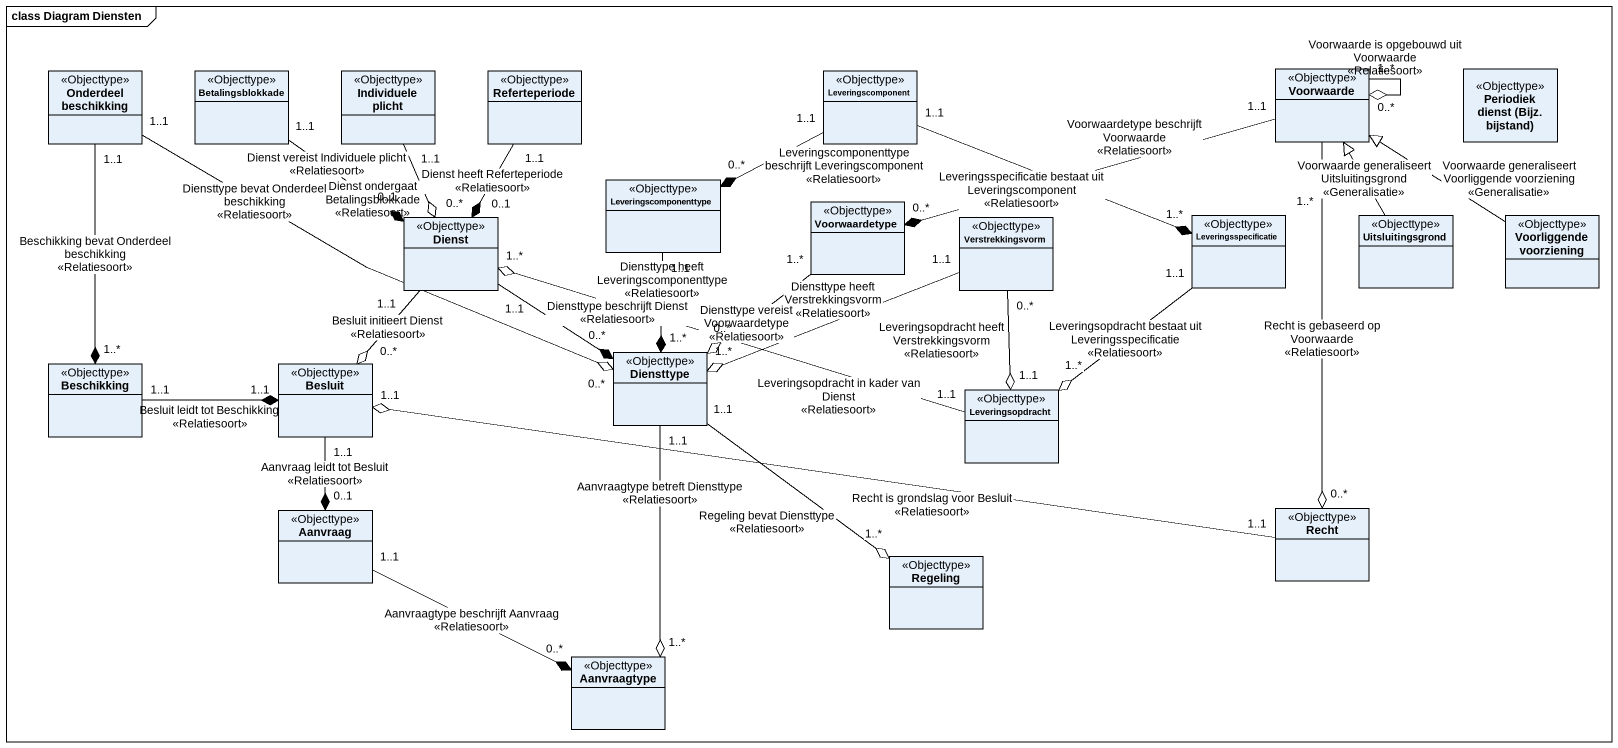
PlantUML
@startuml
mainframe class Diagram Diensten
hide circle
hide empty members
class "Onderdeel beschikking" as Onderdeel_beschikking <<Objecttype>>
class Betalingsblokkade <<Objecttype>>
class "Individuele plicht" as Individuele_plicht <<Objecttype>>
class Referteperiode <<Objecttype>>
class Leveringscomponent <<Objecttype>>
class Voorwaarde <<Objecttype>>
class "Periodiek dienst (Bijz. bijstand)" as Periodiek_dienst_Bijz <<Objecttype>>
class Leveringscomponenttype <<Objecttype>>
class Voorwaardetype <<Objecttype>>
class Dienst <<Objecttype>>
class Verstrekkingsvorm <<Objecttype>>
class Leveringsspecificatie <<Objecttype>>
class Uitsluitingsgrond <<Objecttype>>
class "Voorliggende voorziening" as Voorliggende_voorziening <<Objecttype>>
class Beschikking <<Objecttype>>
class Besluit <<Objecttype>>
class Diensttype <<Objecttype>>
class Leveringsopdracht <<Objecttype>>
class Aanvraag <<Objecttype>>
class Recht <<Objecttype>>
class Regeling <<Objecttype>>
class Aanvraagtype <<Objecttype>>
Voorwaarde "0..*" o-- "1..*" Voorwaarde : Voorwaarde is opgebouwd uit Voorwaarde\n<<Relatiesoort>>
Leveringscomponenttype "0..*" *-right- "1..1" Leveringscomponent : Leveringscomponenttype beschrijft Leveringscomponent\n<<Relatiesoort>>
Voorwaardetype "0..*" *-right- "1..1" Voorwaarde : Voorwaardetype beschrijft Voorwaarde\n<<Relatiesoort>>
Dienst "0..1" *-up- "1..1" Betalingsblokkade : Dienst ondergaat Betalingsblokkade\n<<Relatiesoort>>
Dienst "0..*" o-up- "1..1" Individuele_plicht : Dienst vereist Individuele plicht\n<<Relatiesoort>>
Dienst "0..1" *-up- "1..1" Referteperiode : Dienst heeft Referteperiode\n<<Relatiesoort>>
Leveringsspecificatie "1..*" *-left- "1..1" Leveringscomponent : Leveringsspecificatie bestaat uit Leveringscomponent\n<<Relatiesoort>>
Uitsluitingsgrond -up-|> Voorwaarde : Voorwaarde generaliseert Uitsluitingsgrond\n<<Generalisatie>>
Voorliggende_voorziening -up-|> Voorwaarde : Voorwaarde generaliseert Voorliggende voorziening\n<<Generalisatie>>
Beschikking "1..*" *-up- "1..1" Onderdeel_beschikking : Beschikking bevat Onderdeel beschikking\n<<Relatiesoort>>
Besluit "0..*" o-up- "1..1" Dienst : Besluit initieert Dienst\n<<Relatiesoort>>
Besluit "1..1" *-left- "1..1" Beschikking : Besluit leidt tot Beschikking\n<<Relatiesoort>>
Diensttype "0..*" o-left- "1..1" Onderdeel_beschikking : Diensttype bevat Onderdeel beschikking\n<<Relatiesoort>>
Diensttype "1..*" *-up- "1..1" Leveringscomponenttype : Diensttype heeft Leveringscomponenttype\n<<Relatiesoort>>
Diensttype "0..*" o-up- "1..*" Voorwaardetype : Diensttype vereist Voorwaardetype\n<<Relatiesoort>>
Diensttype "0..*" *-up- "1..1" Dienst : Diensttype beschrijft Dienst\n<<Relatiesoort>>
Diensttype "1..*" o-right- "1..1" Verstrekkingsvorm : Diensttype heeft Verstrekkingsvorm\n<<Relatiesoort>>
Leveringsopdracht "1..1" -left-o "1..*" Dienst : Leveringsopdracht in kader van Dienst\n<<Relatiesoort>>
Leveringsopdracht "1..1" o-up- "0..*" Verstrekkingsvorm : Leveringsopdracht heeft Verstrekkingsvorm\n<<Relatiesoort>>
Leveringsopdracht "1..*" o-up- "1..1" Leveringsspecificatie : Leveringsopdracht bestaat uit Leveringsspecificatie\n<<Relatiesoort>>
Aanvraag "0..1" *-up- "1..1" Besluit : Aanvraag leidt tot Besluit\n<<Relatiesoort>>
Recht "0..*" o-up- "1..*" Voorwaarde : Recht is gebaseerd op Voorwaarde\n<<Relatiesoort>>
Recht "1..1" -left-o "1..1" Besluit : Recht is grondslag voor Besluit\n<<Relatiesoort>>
Regeling "1..*" o-up- "1..1" Diensttype : Regeling bevat Diensttype\n<<Relatiesoort>>
Aanvraagtype "1..*" o-up- "1..1" Diensttype : Aanvraagtype betreft Diensttype\n<<Relatiesoort>>
Aanvraagtype "0..*" *-left- "1..1" Aanvraag : Aanvraagtype beschrijft Aanvraag\n<<Relatiesoort>>
@enduml
